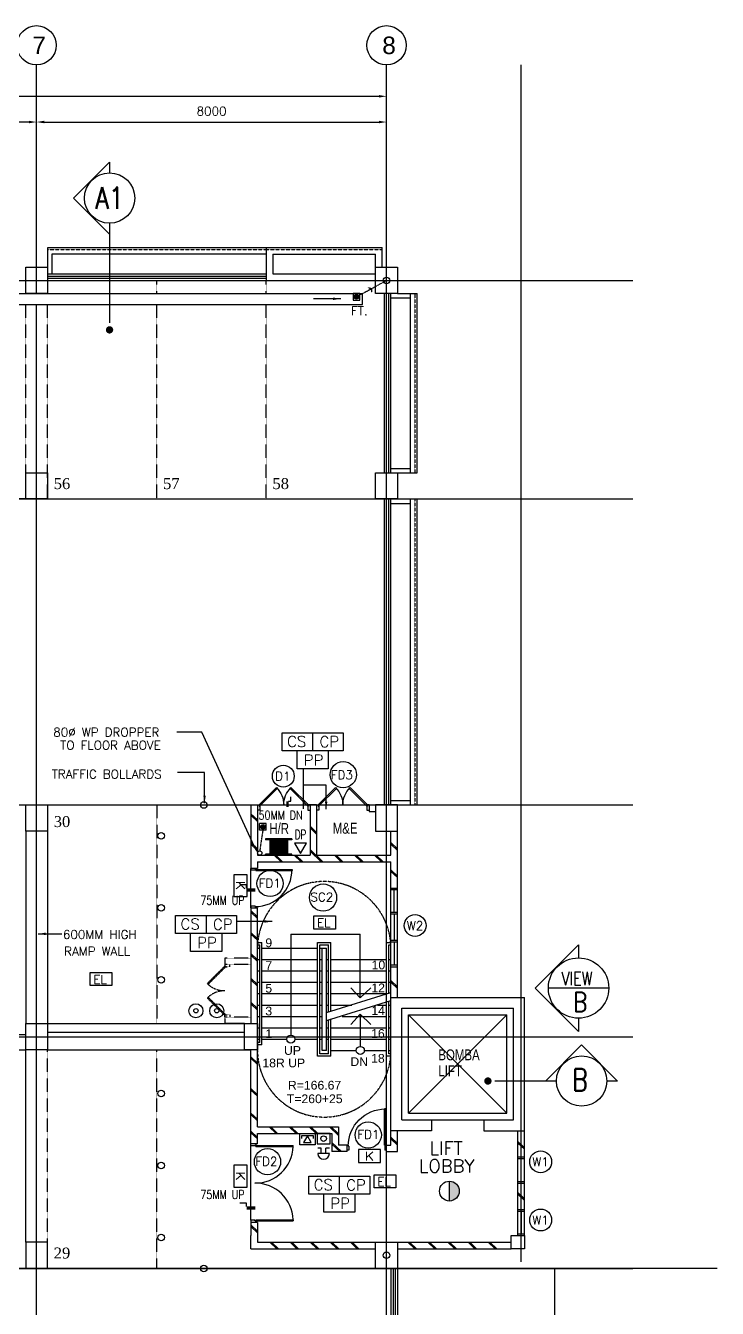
# Model space of a CAD drawing. Header units: millimetres. Extents: x -312260 to 194620, y -310600 to 21683.
# Drawn here: x -82208 to -66396, y -77901 to -48560 of the extents above; entities that cross this region are included whole.
import ezdxf
from ezdxf.enums import TextEntityAlignment as Align

# ---------------------------------------------------------------- set-up
doc = ezdxf.new("R2010")
doc.units = ezdxf.units.MM
doc.header["$LTSCALE"] = 5
doc.header["$MEASUREMENT"] = 0
doc.header["$PDMODE"] = 3
for name, pattern in [('CENTER', [2, 1.25, -0.25, 0.25, -0.25]), ('DASHDOT', [1, 0.5, -0.25, 0, -0.25]), ('DASHDOT2', [0.5, 0.25, -0.125, 0, -0.125]), ('DASHED2', [0.375, 0.25, -0.125]), ('DASHEDX2', [1.5, 1, -0.5]), ('HIDDEN', [0.375, 0.25, -0.125]), ('HIDDEN2', [0.1875, 0.125, -0.0625])]:
    doc.linetypes.add(name, pattern=pattern)
for name, color, linetype in [('-FF', 240, 'Continuous'), ('-ff.txt', 2, 'Continuous'), ('beam_p', 1, 'Continuous'), ('col', 7, 'Continuous'), ('CP', 8, 'Continuous'), ('CP NUMBERING', 1, 'Continuous'), ('DEMOLISHED- ASBUILT', 8, 'DASHED2'), ('DIM', 7, 'Continuous'), ('DR', 1, 'Continuous'), ('DRAIN', 5, 'Continuous'), ('DW-T', 7, 'Continuous'), ('EL & K', 10, 'Continuous'), ('FIX', 5, 'Continuous'), ('GRID', 9, 'CENTER'), ('L', 1, 'Continuous'), ('LEG-T', 7, 'Continuous'), ('LINE', 7, 'Continuous'), ('parap', 7, 'Continuous'), ('park L', 9, 'DASHEDX2'), ('R25', 5, 'Continuous'), ('RAIL', 1, 'Continuous'), ('RC', 3, 'Continuous'), ('RWDP', 1, 'Continuous'), ('SPEC', 7, 'Continuous'), ('T35', 2, 'Continuous'), ('TEXT', 7, 'Continuous'), ('wall', 2, 'Continuous'), ('WIN', 5, 'Continuous'), ('WP', 50, 'Continuous')]:
    doc.layers.add(name, color=color, linetype=linetype)
doc.styles.add('CARPARK NO', font='TIMES.TTF', dxfattribs={"height": 200})
doc.styles.add('E', font='ROMANS.SHX', dxfattribs={"width": 0.9})
doc.styles.add('HELV', font='HELV.shx')
doc.styles.add('HELVL', font='HELVL.shx')
doc.styles.add('ROMS', font='romans.shx', dxfattribs={"width": 0.8, "height": 230})
doc.styles.add('S100', font='ROMANS.shx', dxfattribs={"height": 200})
doc.styles.add('STANDARDS', font='simplex.shx')
doc.dimstyles.new('S100', dxfattribs={"dimscale": 0, "dimtxt": 150, "dimasz": 175, "dimexe": 150, "dimexo": 150, "dimgap": 150, "dimtad": 1, "dimdec": 0, "dimzin": 0, "dimdsep": 46, "dimtxsty": 'S100', "dimcen": 0, "dimdle": 100, "dimclrd": 5, "dimclre": 5, "dimclrt": 1, "dimaunit": 1, "dimadec": 0, "dimazin": 0, "dimtfac": 1, "dimtdec": 0, "dimtofl": 0, "dimtmove": 1, "dimatfit": 3, "dimfxl": 1, "dimtolj": 1, "dimtzin": 0, "dimarcsym": 0})

# ---------------------------------------------------------------- blocks, each defined once
blk = doc.blocks.new('*D218')
at = {"layer": 'DEFPOINTS', "color": 0}
for p in [(-89958, -50764), (-89958, -50764), (-81958, -52221)]:
    blk.add_point(p, dxfattribs=at)
at = {"layer": 'DIM', "color": 5, "lineweight": -2}
for p, q in [((-81958, -52071), (-81958, -50614)), ((-82133, -50764), (-89783, -50764))]:
    blk.add_line(p, q, dxfattribs=at)
at = {"layer": 'DIM', "color": 5}
for points in [[(-89783, -50735), (-89783, -50793), (-89958, -50764)], [(-82133, -50735), (-82133, -50793), (-81958, -50764)]]:
    blk.add_solid(points, dxfattribs=at)
at = {"layer": 'DIM', "color": 1, "insert": (-85958, -50514), "char_height": 200, "attachment_point": 5, "style": 'S100'}
blk.add_mtext('\\A1;8000', dxfattribs=at)
blk = doc.blocks.new('*D224')
at = {"layer": 'DEFPOINTS', "color": 0}
for p in [(-73958, -50176), (-129958, -52543), (-73958, -52543)]:
    blk.add_point(p, dxfattribs=at)
at = {"layer": 'DIM', "color": 5, "lineweight": -2}
for p, q in [((-129958, -52393), (-129958, -50026)), ((-73958, -52393), (-73958, -50026)), ((-129783, -50176), (-74133, -50176))]:
    blk.add_line(p, q, dxfattribs=at)
at = {"layer": 'DIM', "color": 5}
for points in [[(-129783, -50147), (-129783, -50205), (-129958, -50176)], [(-74133, -50147), (-74133, -50205), (-73958, -50176)]]:
    blk.add_solid(points, dxfattribs=at)
at = {"layer": 'DIM', "color": 1, "insert": (-101958, -49926), "char_height": 200, "attachment_point": 5, "style": 'S100'}
blk.add_mtext('\\A1;56000', dxfattribs=at)
blk = doc.blocks.new('*D225')
at = {"layer": 'DEFPOINTS', "color": 0}
for p in [(-73958, -50764), (-81958, -52221), (-73958, -52221)]:
    blk.add_point(p, dxfattribs=at)
at = {"layer": 'DIM', "color": 5, "lineweight": -2}
for p, q in [((-81958, -52071), (-81958, -50614)), ((-73958, -52071), (-73958, -50614)), ((-81783, -50764), (-74133, -50764))]:
    blk.add_line(p, q, dxfattribs=at)
at = {"layer": 'DIM', "color": 5}
for points in [[(-81783, -50735), (-81783, -50793), (-81958, -50764)], [(-74133, -50735), (-74133, -50793), (-73958, -50764)]]:
    blk.add_solid(points, dxfattribs=at)
at = {"layer": 'DIM', "color": 1, "insert": (-77958, -50514), "char_height": 200, "attachment_point": 5, "style": 'S100'}
blk.add_mtext('\\A1;8000', dxfattribs=at)
blk = doc.blocks.new('FT')
at = {"layer": 'FIX', "color": 6, "linetype": 'Continuous'}
for p, q in [((-102916, 3485), (-102974, 3542)), ((-102897, 3492), (-102966, 3561)), ((-102883, 3505), (-102953, 3575)), ((-102875, 3524), (-102934, 3583)), ((-102878, 3553), (-102905, 3580)), ((-102947, 3489), (-102969, 3511))]:
    blk.add_line(p, q, dxfattribs=at)
blk.add_lwpolyline([(-102849, 3609), (-102999, 3609), (-102999, 3459), (-102849, 3459)], close=True, dxfattribs=at)
blk.add_circle((-102924, 3534), 50, dxfattribs=at)
blk = doc.blocks.new('DR900')
at = {"layer": 'DR'}
for p, q in [((25, 940), (50, 940)), ((25, 115), (25, 940)), ((50, 115), (50, 940)), ((0, 115), (25, 115)), ((0, 0), (38, 0)), ((50, 115), (25, 115)), ((25, 115), (25, 90)), ((25, 90), (38, 90)), ((38, 90), (38, 0)), ((862, 90), (875, 90)), ((862, 90), (862, 0)), ((862, 0), (900, 0)), ((875, 115), (900, 115)), ((875, 115), (875, 90))]:
    blk.add_line(p, q, dxfattribs=at)
blk.add_arc((25, 90), 850, 0, 90, dxfattribs=at)
blk = doc.blocks.new('DR2')
at = {"layer": 'DR', "color": 5}
for p, q in [((37, 115), (435, 513)), ((55, 97), (452, 495)), ((1145, 97), (748, 495)), ((1163, 115), (765, 513)), ((0, 115), (37, 115)), ((50, 0), (0, 0)), ((37, 115), (37, 90)), ((55, 97), (37, 115)), ((37, 90), (50, 90)), ((50, 90), (50, 0)), ((1145, 97), (1163, 115)), ((1163, 90), (1150, 90)), ((1150, 90), (1150, 0)), ((1163, 115), (1163, 90)), ((1200, 115), (1163, 115)), ((1150, 0), (1200, 0))]:
    blk.add_line(p, q, dxfattribs=at)
for centre, start, end in [((37, 115), 0, 45), ((1163, 115), 135, 180)]:
    blk.add_arc(centre, 563, start, end, dxfattribs=at)
blk = doc.blocks.new('FC')
at = {"layer": '-FF', "ltscale": 10}
for p, q in [((-423, 252), (-282, 252)), ((-423, -254), (-423, 252)), ((-282, -254), (-423, -254))]:
    blk.add_line(p, q, dxfattribs=at)
at = {"layer": '-FF', "color": 3, "ltscale": 10}
blk.add_lwpolyline([(-523, 351), (0, 351), (0, -351), (-523, -351)], close=True, dxfattribs=at)
at = {"layer": '-FF', "ltscale": 10}
blk.add_lwpolyline([(-403, -1), (-100, -176), (-100, 174)], close=True, dxfattribs=at)
blk = doc.blocks.new('A$C30AE4755')
at = {"layer": 'WP', "color": 5}
for p, q in [((51529, 2266), (50954, 2266)), ((52727, -340), (51529, 2266))]:
    blk.add_line(p, q, dxfattribs=at)
at = {"layer": 'WP', "linetype": 'DASHDOT', "ltscale": 0.1}
blk.add_line((52921, 24), (52851, -449), dxfattribs=at)
at = {"layer": 'WP'}
blk.add_circle((52851, -499), 50, dxfattribs=at)
at = {"layer": 'WP', "color": 5}
blk.add_solid([(52754, -328), (52701, -352), (52801, -499)], dxfattribs=at)
at = {"layer": 'SPEC', "style": 'S100'}
for s, p in [('80%%C WP DROPPER', (48131, 2165)), ('TO FLOOR ABOVE', (48291, 1866))]:
    blk.add_text(s, height=200, dxfattribs=at).set_placement(p)

msp = doc.modelspace()

# ---------------------------------------------------------------- hatches: boundary and pattern name
at = {"layer": '-FF'}
msp.add_hatch(color=2, dxfattribs=at).paths.add_polyline_path([(-72294.1, -75219.1, 0.4142136), (-72520.6, -74992.6), (-72520.6, -75445.6, 0.4142136)])

# ---------------------------------------------------------------- linework, layer by layer
for p, q in [((-75261.9, -74360.1), (-75529.2, -74360.1)), ((-75449.6, -74240.4), (-75529, -74240.4)), ((-75449.6, -74360.1), (-75449.6, -74240.4)), ((-75347, -74360.1), (-75347, -74240.4)), ((-75264.2, -74240.4), (-75347, -74240.4))]:
    msp.add_line(p, q, dxfattribs=at)
at = {"layer": '-FF', "color": 2}
msp.add_line((-72520.6, -75445.6), (-72520.6, -74992.6), dxfattribs=at)
at = {"layer": '-FF'}
for points in [[(-75924.6, -67497.3), (-75787.1, -67259.2), (-76062.1, -67259.2)], [(-75245.4, -74139), (-75245.4, -73897.9), (-75545.4, -73897.9), (-75545.4, -74139)]]:
    msp.add_lwpolyline(points, close=True, dxfattribs=at)
msp.add_circle((-75397.1, -74017.9), 62.9, dxfattribs=at)
at = {"layer": '-FF', "color": 2}
msp.add_circle((-72520.6, -75219.1), 226.5, dxfattribs=at)
at = {"layer": '-FF'}
msp.add_arc((-75395.5, -74355.8), 133.7, 181.85513, 358.14487, dxfattribs=at)
at = {"color": 3}
for p, q in [((-80290.1, -51682.3), (-81114.7, -52506.8)), ((-80290.1, -51682.3), (-80290.1, -51929.2)), ((-80290.1, -53331.4), (-81114.7, -52506.8)), ((-80290.1, -53079.2), (-80290.1, -53331.4)), ((-80290.1, -53331.4), (-80290.1, -55360.6)), ((-70326, -72701), (-69501.4, -71876.4)), ((-68676.8, -72701), (-69501.4, -71876.4)), ((-70326, -72701), (-71483.1, -72701)), ((-70073.8, -72701), (-70326, -72701)), ((-68676.8, -72701), (-68923.8, -72701))]:
    msp.add_line(p, q, dxfattribs=at)
for p, q in [((-75647.7, -64737.4), (-75647.7, -65148)), ((-75291.4, -65148), (-75291.4, -65558.7)), ((-78082.9, -68913.5), (-78082.9, -69324.1)), ((-77726.6, -69324.1), (-77726.6, -69734.8)), ((-76146, -69338.9), (-74558.5, -69338.9)), ((-76146, -69338.9), (-76146, -71649.5)), ((-74558.5, -70801), (-74558.5, -69338.9)), ((-76907.7, -69661.9), (-76857.7, -69661.9)), ((-76807.7, -69661.9), (-75532.7, -69661.9)), ((-75482.7, -69661.9), (-75332.7, -69661.9)), ((-75432.7, -72001.9), (-75432.7, -69661.9)), ((-75332.7, -72001.9), (-75332.7, -69661.9)), ((-76907.7, -69921.9), (-76857.7, -69921.9)), ((-76807.7, -69921.9), (-75532.7, -69921.9)), ((-75482.7, -69921.9), (-75432.7, -69921.9)), ((-75332.7, -69921.9), (-75282.7, -69921.9)), ((-75232.7, -69921.9), (-73957.7, -69921.9)), ((-73907.7, -69921.9), (-73857.7, -69921.9)), ((-76907.7, -70181.9), (-76857.7, -70181.9)), ((-76807.7, -70181.9), (-75532.7, -70181.9)), ((-75482.7, -70181.9), (-75432.7, -70181.9)), ((-75332.7, -70181.9), (-75282.7, -70181.9)), ((-75232.7, -70181.9), (-73957.7, -70181.9)), ((-73907.7, -70181.9), (-73857.7, -70181.9)), ((-76907.7, -70441.9), (-76857.7, -70441.9)), ((-76907.7, -70701.9), (-76857.7, -70701.9)), ((-76807.7, -70441.9), (-75532.7, -70441.9)), ((-76807.7, -70701.9), (-75532.7, -70701.9)), ((-75482.7, -70441.9), (-75432.7, -70441.9)), ((-75482.7, -70701.9), (-75432.7, -70701.9)), ((-75332.7, -70442.7), (-75282.7, -70442.7)), ((-75332.7, -70701.9), (-75282.7, -70701.9)), ((-75232.7, -70441.9), (-73957.7, -70441.9)), ((-75232.7, -70701.9), (-73947.9, -70701.9)), ((-74558.5, -70801), (-74771.3, -70567.1)), ((-74558.5, -70801), (-74319.1, -70567.1)), ((-73907.7, -70441.9), (-73857.7, -70441.9)), ((-68879, -70573.4), (-70259, -70573.4)), ((-76907.7, -70961.9), (-76857.7, -70961.9)), ((-76807.7, -70961.9), (-75532.7, -70961.9)), ((-75482.7, -70961.9), (-75432.7, -70961.9)), ((-75332.7, -70961.9), (-75282.7, -70961.9)), ((-75232.7, -70961.9), (-74752.3, -70961.9)), ((-74164.3, -70961.9), (-73957.7, -70961.9)), ((-73907.7, -70961.9), (-73857.7, -70961.9)), ((-76907.7, -71221.9), (-76857.7, -71221.9)), ((-76807.7, -71221.9), (-75532.7, -71221.9)), ((-75482.7, -71221.9), (-75432.7, -71221.9)), ((-74969.9, -71221.9), (-73957.7, -71221.9)), ((-74558.5, -71174.3), (-74771.3, -71408.2)), ((-74558.5, -71174.3), (-74558.5, -71909.5)), ((-74558.5, -71174.3), (-74319.1, -71408.2)), ((-73907.7, -71221.9), (-73857.7, -71221.9)), ((-76907.7, -71481.9), (-76857.7, -71481.9)), ((-76807.7, -71481.9), (-76146, -71481.9)), ((-76146, -71481.9), (-75532.7, -71481.9)), ((-75482.7, -71481.9), (-75432.7, -71481.9)), ((-75332.7, -71481.9), (-75282.7, -71481.9)), ((-75232.7, -71481.9), (-73957.7, -71481.9)), ((-73907.7, -71481.9), (-73857.7, -71481.9)), ((-76907.7, -71741.9), (-76857.7, -71741.9)), ((-76807.7, -71741.9), (-76238.3, -71741.9)), ((-76053.6, -71741.9), (-75532.7, -71741.9)), ((-75482.7, -71741.9), (-75432.7, -71741.9)), ((-75332.7, -71741.9), (-75282.7, -71741.9)), ((-75232.7, -71741.9), (-73957.7, -71741.9)), ((-73907.7, -71741.9), (-73857.7, -71741.9)), ((-75232.7, -72001.9), (-74650.8, -72001.9)), ((-74466.1, -72001.9), (-73957.7, -72001.9)), ((-73907.7, -72001.9), (-73857.7, -72001.9)), ((-75038.6, -74877), (-75038.6, -75287.7)), ((-74682.4, -75287.7), (-74682.4, -75698.3))]:
    msp.add_line(p, q)
at = {"color": 5}
for p, q in [((-76123.3, -67161.9), (-76723.3, -67161.9)), ((-76723.3, -67161.9), (-76723.3, -67186.9)), ((-76123.3, -67186.9), (-76723.3, -67186.9)), ((-76623.3, -67186.9), (-76623.3, -67511.9)), ((-76223.3, -67186.9), (-76223.3, -67511.9)), ((-76123.3, -67161.9), (-76123.3, -67186.9)), ((-76223.3, -67211.9), (-76623.3, -67211.9)), ((-76223.3, -67236.9), (-76623.3, -67236.9)), ((-76223.3, -67261.9), (-76623.3, -67261.9)), ((-76223.3, -67286.9), (-76623.3, -67286.9)), ((-76223.3, -67311.9), (-76623.3, -67311.9)), ((-76223.3, -67336.9), (-76623.3, -67336.9)), ((-76223.3, -67361.9), (-76623.3, -67361.9)), ((-76223.3, -67386.9), (-76623.3, -67386.9)), ((-76223.3, -67411.9), (-76623.3, -67411.9)), ((-76223.3, -67436.9), (-76623.3, -67436.9)), ((-76223.3, -67461.9), (-76623.3, -67461.9)), ((-76123.3, -67511.9), (-76723.3, -67511.9)), ((-76723.3, -67536.9), (-76723.3, -67511.9)), ((-76123.3, -67536.9), (-76723.3, -67536.9)), ((-76223.3, -67486.9), (-76623.3, -67486.9)), ((-76223.3, -67511.9), (-76623.3, -67511.9)), ((-76123.3, -67536.9), (-76123.3, -67511.9)), ((-75332.7, -71130.8), (-73857.7, -70674)), ((-75332.7, -71318.2), (-73857.7, -70861.4)), ((-71207.7, -71186.9), (-73457.7, -73436.9)), ((-73457.7, -71186.9), (-71207.7, -73436.9)), ((-72932.7, -73586.9), (-71732.7, -73586.9))]:
    msp.add_line(p, q, dxfattribs=at)
at = {"color": 1}
for p, q in [((-76907.7, -69531.9), (-76807.7, -69531.9)), ((-76807.7, -71280.9), (-76807.7, -69531.9)), ((-75532.7, -72131.9), (-75532.7, -69531.9)), ((-75532.7, -69531.9), (-75232.7, -69531.9)), ((-75232.7, -71093.5), (-75232.7, -69531.9)), ((-73957.7, -69531.9), (-73857.7, -69531.9)), ((-73957.7, -70704.9), (-73957.7, -69531.9)), ((-76907.7, -69581.9), (-76857.7, -69581.9)), ((-76857.7, -71299.5), (-76857.7, -69581.9)), ((-75482.7, -72081.9), (-75482.7, -69581.9)), ((-75482.7, -69581.9), (-75282.7, -69581.9)), ((-75282.7, -71112.1), (-75282.7, -69581.9)), ((-73907.7, -69581.9), (-73857.7, -69581.9)), ((-73907.7, -70689.4), (-73907.7, -69581.9)), ((-73957.7, -72131.9), (-73957.7, -70892.3)), ((-73907.7, -72081.9), (-73907.7, -70876.8)), ((-76807.7, -71871.9), (-76807.7, -71280.9)), ((-75232.7, -72131.9), (-75232.7, -71280.9)), ((-76857.7, -71821.9), (-76857.7, -71299.5)), ((-75282.7, -72081.9), (-75282.7, -71299.5)), ((-76857.7, -71821.9), (-76907.7, -71821.9)), ((-76807.7, -71871.9), (-76907.7, -71871.9)), ((-75232.7, -72131.9), (-75532.7, -72131.9)), ((-75282.7, -72081.9), (-75482.7, -72081.9)), ((-73857.7, -72131.9), (-73957.7, -72131.9)), ((-73857.7, -72081.9), (-73907.7, -72081.9))]:
    msp.add_line(p, q, dxfattribs=at)
at = {"ltscale": 2}
for p, q in [((-73457.7, -73436.9), (-73457.7, -71186.9)), ((-73457.7, -71186.9), (-71207.7, -71186.9)), ((-71207.7, -73436.9), (-71207.7, -71186.9)), ((-73457.7, -73436.9), (-71207.7, -73436.9))]:
    msp.add_line(p, q, dxfattribs=at)
at = {"color": 3, "const_width": 83.6}
for points in [[(-80331.9, -55518.6, 1), (-80248.3, -55518.6, 1)], [(-71641.1, -72659.2, 1), (-71641.1, -72742.8, 1)]]:
    msp.add_lwpolyline(points, format="xyb", close=True, dxfattribs=at)
at = {"color": 3}
for centre, radius in [((-80290.1, -52504.2), 575), ((-69569, -70573.4), 690), ((-69498.8, -72701), 575)]:
    msp.add_circle(centre, radius, dxfattribs=at)
for centre in [(-76146, -71741.9), (-74558.5, -72001.9)]:
    msp.add_circle(centre, 92.4)
at = {"color": 5, "linetype": 'HIDDEN'}
for centre, start, end in [((-75382.7, -69661.9), 0, 180), ((-75382.7, -72000.2), 180, 359.93751)]:
    msp.add_arc(centre, 1525, start, end, dxfattribs=at)
at = {"layer": 'beam_p', "color": 7, "ltscale": 2}
for p, q in [((-76707.7, -53636.9), (-76707.7, -54386.9)), ((-76707.7, -53636.9), (-74057.7, -53636.9)), ((-74057.7, -54086.9), (-74057.7, -53636.9))]:
    msp.add_line(p, q, dxfattribs=at)
at = {"layer": 'beam_p', "color": 5, "linetype": 'HIDDEN2', "ltscale": 2}
for p, q in [((-74057.7, -53686.9), (-76707.7, -53686.9)), ((-73307.7, -54686.9), (-73307.7, -58786.9)), ((-73307.7, -59386.9), (-73307.7, -66386.9))]:
    msp.add_line(p, q, dxfattribs=at)
at = {"layer": 'beam_p', "ltscale": 2}
for p, q in [((-76557.7, -53786.9), (-74207.7, -53786.9)), ((-76557.7, -53786.9), (-76557.7, -54236.9)), ((-74207.7, -54236.9), (-74207.7, -53786.9)), ((-76557.7, -54236.9), (-74207.7, -54236.9)), ((-73857.7, -54786.9), (-73407.7, -54786.9)), ((-73707.7, -54686.9), (-73257.7, -54686.9)), ((-73407.7, -58786.9), (-73407.7, -54686.9)), ((-73257.7, -58786.9), (-73257.7, -54686.9)), ((-73857.7, -58686.9), (-73407.7, -58686.9)), ((-73707.7, -58786.9), (-73257.7, -58786.9)), ((-73857.7, -59486.9), (-73407.7, -59486.9)), ((-73707.7, -59386.9), (-73257.7, -59386.9)), ((-73407.7, -66386.9), (-73407.7, -59386.9)), ((-73257.7, -66386.9), (-73257.7, -59386.9)), ((-73857.7, -66286.9), (-73407.7, -66286.9)), ((-73707.7, -66386.9), (-73257.7, -66386.9)), ((-81707.7, -71386.9), (-77057.7, -71386.9)), ((-81707.7, -71586.9), (-77207.7, -71586.9)), ((-89707.7, -71636.9), (-82207.7, -71636.9)), ((-89707.7, -71986.9), (-82207.7, -71986.9)), ((-81707.7, -71986.9), (-77057.7, -71986.9))]:
    msp.add_line(p, q, dxfattribs=at)
for points in [[(-76707.7, -53642.5), (-81707.7, -53642.5), (-81707.7, -54086.9)], [(-76707.7, -53786.9), (-81607.7, -53786.9), (-81607.7, -54236.9)]]:
    msp.add_lwpolyline(points, dxfattribs=at)
at = {"layer": 'beam_p', "color": 5, "linetype": 'HIDDEN2', "ltscale": 2}
msp.add_lwpolyline([(-76707.7, -53686.9), (-81707.7, -53686.9), (-81707.7, -54086.9)], dxfattribs=at)
at = {"layer": 'col', "color": 3}
for points in [[(-81707.7, -54686.9), (-82207.7, -54686.9), (-82207.7, -54086.9), (-81707.7, -54086.9)], [(-73707.7, -54686.9), (-74207.7, -54686.9), (-74207.7, -54086.9), (-73707.7, -54086.9)], [(-81707.7, -59386.9), (-82207.7, -59386.9), (-82207.7, -58786.9), (-81707.7, -58786.9)], [(-73707.7, -59386.9), (-74207.7, -59386.9), (-74207.7, -58786.9), (-73707.7, -58786.9)], [(-81707.7, -66986.9), (-82207.7, -66986.9), (-82207.7, -66386.9), (-81707.7, -66386.9)], [(-81707.7, -66986.9), (-82207.7, -66986.9), (-82207.7, -66386.9), (-81707.7, -66386.9)], [(-74207.7, -66986.9), (-73707.7, -66986.9), (-73707.7, -66386.9), (-74207.7, -66386.9)], [(-74207.7, -66986.9), (-73707.7, -66986.9), (-73707.7, -66386.9), (-74207.7, -66386.9)], [(-81707.7, -71986.9), (-82207.7, -71986.9), (-82207.7, -71386.9), (-81707.7, -71386.9)], [(-77207.7, -71386.9), (-76907.7, -71386.9), (-76907.7, -71986.9), (-77207.7, -71986.9)], [(-70807.7, -76536.9), (-71107.7, -76536.9), (-71107.7, -76236.9), (-70807.7, -76236.9)], [(-81707.7, -76386.9), (-82207.7, -76386.9), (-82207.7, -76986.9), (-81707.7, -76986.9)], [(-81707.7, -76386.9), (-82207.7, -76386.9), (-82207.7, -76986.9), (-81707.7, -76986.9)], [(-74207.7, -76386.9), (-73707.7, -76386.9), (-73707.7, -76986.9), (-74207.7, -76986.9)], [(-74207.7, -76386.9), (-73707.7, -76386.9), (-73707.7, -76986.9), (-74207.7, -76986.9)]]:
    msp.add_lwpolyline(points, close=True, dxfattribs=at)
at = {"layer": 'CP', "color": 7}
for centre in [(-78132.7, -66386.9), (-79107.7, -67091.7), (-79107.7, -68739.3), (-79107.7, -70386.9), (-79107.7, -72986.9), (-79107.7, -74634.5), (-79107.7, -76282.1), (-78132.7, -76986.9)]:
    msp.add_circle(centre, 75, dxfattribs=at)
at = {"layer": 'DEMOLISHED- ASBUILT', "color": 8, "linetype": 'DASHEDX2'}
for p, q in [((-77657.7, -70073.9), (-78055.8, -70472)), ((-77640.1, -70091.6), (-78037.8, -70489.3)), ((-77657.7, -69886.9), (-77657.7, -70036.9)), ((-77057.7, -70036.9), (-77657.7, -70036.9)), ((-77657.7, -70036.9), (-77657.7, -70073.9)), ((-77657.7, -70073.9), (-77632.7, -70073.9)), ((-77640.1, -70091.6), (-77657.7, -70073.9)), ((-77632.7, -70073.9), (-77632.7, -70086.9)), ((-77632.7, -70086.9), (-77542.7, -70086.9)), ((-77542.7, -70086.9), (-77542.7, -70036.9)), ((-77657.7, -71199.9), (-78055.8, -70801.8)), ((-77640.1, -71182.2), (-78037.8, -70784.5)), ((-77640.1, -71182.2), (-77657.7, -71199.9)), ((-77657.7, -71199.9), (-77632.7, -71199.9)), ((-77657.7, -71236.9), (-77657.7, -71199.9)), ((-77657.7, -71236.9), (-77657.7, -71386.9)), ((-77632.7, -71199.9), (-77632.7, -71186.9)), ((-77632.7, -71186.9), (-77542.7, -71186.9)), ((-77542.7, -71186.9), (-77542.7, -71236.9))]:
    msp.add_line(p, q, dxfattribs=at)
at = {"layer": 'DEMOLISHED- ASBUILT', "color": 8, "linetype": 'DASHEDX2', "ltscale": 2}
msp.add_line((-77207.7, -71386.9), (-77657.7, -71386.9), dxfattribs=at)
at = {"layer": 'DEMOLISHED- ASBUILT', "color": 8, "linetype": 'DASHEDX2'}
for points in [[(-77057.7, -69886.9), (-77657.7, -69886.9)], [(-77057.7, -71236.9), (-77657.7, -71236.9)]]:
    msp.add_lwpolyline(points, dxfattribs=at)
for centre, start, end in [((-77657.7, -70073.9), 225, 270), ((-77657.7, -71199.9), 90, 135)]:
    msp.add_arc(centre, 563, start, end, dxfattribs=at)
at = {"layer": 'DRAIN'}
for p, q in [((-129407.7, -54686.9), (-74507.7, -54686.9)), ((-74507.7, -54936.9), (-74507.7, -54686.9)), ((-129407.7, -54936.9), (-74507.7, -54936.9))]:
    msp.add_line(p, q, dxfattribs=at)
at = {"layer": 'DW-T', "color": 1, "linetype": 'Continuous'}
for centre, radius in [((-74947.9, -65693.5), 300), ((-76318.6, -65727), 250), ((-76620, -68182), 300), ((-75408.7, -68503.2), 310), ((-73305.4, -69144.3), 250), ((-74376.8, -73935.5), 300), ((-76679.2, -74547.5), 300), ((-70435.7, -74547.5), 250), ((-70435.7, -75880.4), 250)]:
    msp.add_circle(centre, radius, dxfattribs=at)
at = {"layer": 'EL & K', "color": 10}
for points in [[(-77447, -67981.2), (-77447, -68481.2), (-77147, -68481.2), (-77147, -67981.2)], [(-75623.9, -68925.8), (-75123.9, -68925.8), (-75123.9, -69225.8), (-75623.9, -69225.8)], [(-80736.1, -70219), (-80236.1, -70219), (-80236.1, -70519), (-80736.1, -70519)], [(-74598.3, -74566.5), (-74098.3, -74566.5), (-74098.3, -74266.5), (-74598.3, -74266.5)], [(-77447, -74625.1), (-77447, -75125.1), (-77147, -75125.1), (-77147, -74625.1)], [(-74244.3, -74845.6), (-73744.3, -74845.6), (-73744.3, -75145.6), (-74244.3, -75145.6)]]:
    msp.add_lwpolyline(points, close=True, dxfattribs=at)
at = {"layer": 'GRID', "linetype": 'CENTER', "ltscale": 2}
for p, q in [((-81957.7, -54686.9), (-81957.7, -49459.6)), ((-73957.7, -91320.8), (-73957.7, -49459.6)), ((-70882.7, -76836.9), (-70882.7, -49459.6)), ((-137519.2, -54386.9), (-68329.3, -54386.9)), ((-81957.7, -91320.8), (-81957.7, -54936.9)), ((-137519.2, -59386.9), (-68329.3, -59386.9)), ((-137519.2, -66386.9), (-68329.3, -66386.9)), ((-137519.2, -71686.9), (-68329.3, -71686.9)), ((-137519.2, -76986.9), (-68329.3, -76986.9)), ((-66396.2, -76986.9), (-135586.2, -76986.9))]:
    msp.add_line(p, q, dxfattribs=at)
at = {"layer": 'GRID', "color": 7, "linetype": 'ByBlock'}
for centre in [(-81957.7, -49009.6), (-73957.7, -49009.6)]:
    msp.add_circle(centre, 450, dxfattribs=at)
at = {"layer": 'L', "color": 5}
msp.add_line((-76907.7, -66386.9), (-75707.7, -66386.9), dxfattribs=at)
at = {"layer": 'L'}
for p, q in [((-75557.7, -66386.9), (-74357.7, -66386.9)), ((-77057.7, -68736.9), (-77057.7, -67836.9)), ((-77057.7, -75886.9), (-77057.7, -74186.9))]:
    msp.add_line(p, q, dxfattribs=at)
at = {"layer": 'LEG-T'}
for p, q in [((-76344.8, -64737.4), (-74950.5, -64737.4)), ((-76344.8, -65148), (-76344.8, -64737.4)), ((-74950.5, -64737.4), (-74950.5, -65148)), ((-74950.5, -65148), (-76344.8, -65148)), ((-76003.9, -65558.7), (-76003.9, -65148)), ((-75291.4, -65558.7), (-76003.9, -65558.7)), ((-78780, -68913.5), (-77385.7, -68913.5)), ((-78780, -69324.1), (-78780, -68913.5)), ((-77385.7, -68913.5), (-77385.7, -69324.1)), ((-77385.7, -69324.1), (-78780, -69324.1)), ((-78439.1, -69734.8), (-78439.1, -69324.1)), ((-77726.6, -69734.8), (-78439.1, -69734.8)), ((-75735.8, -74877), (-74341.5, -74877)), ((-75735.8, -75287.7), (-75735.8, -74877)), ((-74341.5, -74877), (-74341.5, -75287.7)), ((-74341.5, -75287.7), (-75735.8, -75287.7)), ((-75394.9, -75698.3), (-75394.9, -75287.7)), ((-74682.4, -75698.3), (-75394.9, -75698.3))]:
    msp.add_line(p, q, dxfattribs=at)
at = {"layer": 'LINE', "color": 5, "linetype": 'Continuous'}
for p, q in [((-76861.3, -66962.4), (-76861.3, -66812.4)), ((-76711.3, -66963.3), (-76711.3, -66813.3))]:
    msp.add_line(p, q, dxfattribs=at)
at = {"layer": 'LINE', "color": 5}
for p, q in [((-76789.6, -66935.5), (-76833.4, -66891.7)), ((-76764.7, -66932.1), (-76830, -66866.8)), ((-76747.9, -66920.7), (-76818.6, -66850)), ((-76736.9, -66903.3), (-76801.2, -66839))]:
    msp.add_line(p, q, dxfattribs=at)
at = {"layer": 'LINE', "color": 1, "ltscale": 2}
for p in [(-73707.7, -76986.9), (-70107.7, -83986.9)]:
    msp.add_line(p, (-70107.7, -76986.9), dxfattribs=at)
at = {"layer": 'LINE', "color": 5}
msp.add_circle((-76783.8, -66885.9), 50, dxfattribs=at)
at = {"layer": 'parap', "color": 0, "ltscale": 2}
for p, q in [((-81707.7, -54236.9), (-76707.7, -54236.9)), ((-81707.7, -54386.9), (-74207.7, -54386.9)), ((-81707.7, -54386.9), (-74207.7, -54386.9)), ((-74007.7, -58786.9), (-74007.7, -54686.9)), ((-73857.7, -58786.9), (-73857.7, -54686.9)), ((-74007.7, -66386.9), (-74007.7, -59386.9)), ((-73857.7, -66386.9), (-73857.7, -59386.9)), ((-82207.7, -66986.9), (-82207.7, -71386.9)), ((-82207.7, -66986.9), (-82207.7, -71386.9)), ((-81707.7, -66986.9), (-81707.7, -71386.9)), ((-82207.7, -76386.9), (-82207.7, -71986.9)), ((-73857.7, -76986.9), (-73857.7, -83986.9)), ((-73707.7, -76986.9), (-73707.7, -83986.9))]:
    msp.add_line(p, q, dxfattribs=at)
at = {"layer": 'park L'}
for p, q in [((-79207.7, -54686.9), (-79207.7, -54386.9)), ((-76707.7, -54686.9), (-76707.7, -54386.9)), ((-82207.7, -59386.9), (-82207.7, -54936.9)), ((-82207.7, -58786.9), (-82207.7, -54936.9)), ((-81707.7, -59386.9), (-81707.7, -54936.9)), ((-81707.7, -58786.9), (-81707.7, -54936.9)), ((-79207.7, -59386.9), (-79207.7, -54936.9)), ((-76707.7, -59386.9), (-76707.7, -54936.9)), ((-79207.7, -66386.9), (-79207.7, -71386.9)), ((-82207.7, -76386.9), (-82207.7, -71986.9)), ((-81707.7, -76386.9), (-81707.7, -71986.9)), ((-79207.7, -76986.9), (-79207.7, -71986.9)), ((-79207.7, -76986.9), (-79207.7, -72436.9))]:
    msp.add_line(p, q, dxfattribs=at)
at = {"layer": 'park L', "color": 8, "ltscale": 2}
for p, q in [((-82207.7, -59386.9), (-89707.7, -59386.9)), ((-81707.7, -59386.9), (-74207.7, -59386.9)), ((-81707.7, -66386.9), (-79207.7, -66386.9)), ((-81707.7, -76986.9), (-79207.7, -76986.9))]:
    msp.add_line(p, q, dxfattribs=at)
at = {"layer": 'R25'}
for p, q in [((-76967.7, -74186.9), (-77057.7, -74186.9)), ((-76967.7, -74186.9), (-77057.7, -74186.9)), ((-76967.7, -74173.9), (-76967.7, -74186.9)), ((-76942.7, -74173.9), (-76967.7, -74173.9)), ((-76967.7, -74173.9), (-76967.7, -74186.9)), ((-76942.7, -74173.9), (-76967.7, -74173.9)), ((-76942.7, -74136.9), (-76942.7, -74173.9)), ((-76942.7, -74136.9), (-76942.7, -74173.9)), ((-76942.7, -74173.9), (-76092.7, -74173.9)), ((-76942.7, -74198.9), (-76942.7, -74173.9)), ((-76942.7, -74173.9), (-76092.7, -74173.9)), ((-76942.7, -74198.9), (-76942.7, -74173.9)), ((-76942.7, -74198.9), (-76093, -74198.9)), ((-76942.7, -74198.9), (-76093, -74198.9)), ((-76967.7, -75886.9), (-77057.7, -75886.9)), ((-76967.7, -75899.9), (-76967.7, -75886.9)), ((-76942.7, -75899.9), (-76967.7, -75899.9)), ((-76942.7, -75874.9), (-76942.7, -75899.9)), ((-76942.7, -75874.9), (-76093, -75874.9)), ((-76942.7, -75899.9), (-76092.7, -75899.9)), ((-76942.7, -75936.9), (-76942.7, -75899.9))]:
    msp.add_line(p, q, dxfattribs=at)
for centre, start, end in [((-76957.5, -74172.1), 269.32593, 358.22632), ((-76957.5, -75901.7), 1.77368, 90.67407)]:
    msp.add_arc(centre, 864.8, start, end, dxfattribs=at)
at = {"layer": 'RAIL', "color": 5, "ltscale": 1000}
for p, q in [((-81707.7, -54286.9), (-76707.7, -54286.9)), ((-81707.7, -54336.9), (-76707.7, -54336.9)), ((-73957.7, -58786.9), (-73957.7, -54686.9)), ((-73907.7, -58786.9), (-73907.7, -54686.9)), ((-73957.7, -66386.9), (-73957.7, -59386.9)), ((-73907.7, -66386.9), (-73907.7, -59386.9)), ((-73807.7, -76986.9), (-73807.7, -83986.9)), ((-73757.7, -76986.9), (-73757.7, -83986.9))]:
    msp.add_line(p, q, dxfattribs=at)
at = {"layer": 'RC', "ltscale": 2}
for p, q in [((-73857.7, -70786.9), (-70807.7, -70786.9)), ((-73857.7, -71386.9), (-73857.7, -70786.9)), ((-70807.7, -73836.9), (-70807.7, -70786.9)), ((-73607.7, -73586.9), (-73607.7, -71036.9)), ((-73607.7, -71036.9), (-71057.7, -71036.9)), ((-71057.7, -73586.9), (-71057.7, -71036.9)), ((-73857.7, -73836.9), (-73857.7, -71386.9)), ((-73607.7, -73586.9), (-72932.7, -73586.9)), ((-72932.7, -73586.9), (-72932.7, -73836.9)), ((-71732.7, -73586.9), (-71732.7, -73836.9)), ((-71732.7, -73586.9), (-71057.7, -73586.9)), ((-72932.7, -73836.9), (-73857.7, -73836.9)), ((-71732.7, -73836.9), (-70807.7, -73836.9))]:
    msp.add_line(p, q, dxfattribs=at)
at = {"layer": 'RWDP', "color": 2, "linetype": 'DASHDOT2'}
for points in [[(-74645.4, -54761.9), (-73957.7, -54386.9)], [(-74384, -54548.5), (-74301.5, -54574.4), (-74306.4, -54660.2)]]:
    msp.add_lwpolyline(points, dxfattribs=at)
at = {"layer": 'RWDP'}
for points, const_width in [([(-76223.5, -66435.6), (-76223.5, -66301.9)], 50), ([(-76957.5, -68331.2), (-77157.9, -68331.2)], 75), ([(-76957.5, -75608.3), (-77157.9, -75608.3)], 75)]:
    msp.add_lwpolyline(points, dxfattribs=dict(at, const_width=const_width))
for points in [[(-76197.8, -66301.9), (-76146.5, -66301.9), (-76146.5, -66199.4)], [(-77157.9, -68292.8), (-77157.9, -68215.8), (-77311.7, -68215.8)], [(-77157.9, -75569.9), (-77157.9, -75492.9), (-77311.7, -75492.9)]]:
    msp.add_lwpolyline(points, dxfattribs=at)
for centre in [(-73957.7, -54386.9), (-73957.7, -76686.9)]:
    msp.add_circle(centre, 75, dxfattribs=at)
at = {"layer": 'SPEC'}
msp.add_line((-75332.7, -72001.9), (-75432.7, -72001.9), dxfattribs=at)
at = {"layer": 'T35', "color": 3}
for p, q in [((-69569, -69587), (-70558.5, -70576.5)), ((-69569, -69587), (-69569, -69883.4)), ((-69569, -71566), (-70558.5, -70576.5)), ((-69569, -71263.4), (-69569, -71566))]:
    msp.add_line(p, q, dxfattribs=at)
at = {"layer": 'wall', "ltscale": 2}
for p, q in [((-77057.7, -66386.9), (-77057.7, -67836.9)), ((-77057.7, -66386.9), (-76907.7, -66386.9)), ((-76907.7, -66386.9), (-76907.7, -67536.9)), ((-75707.7, -66386.9), (-75707.7, -67536.9)), ((-75557.7, -66386.9), (-75707.7, -66386.9)), ((-75557.7, -66386.9), (-75557.7, -67536.9)), ((-75030, -66386.9), (-74885.7, -66386.9)), ((-74357.7, -66386.9), (-74207.7, -66386.9)), ((-74357.7, -66386.9), (-74357.7, -66536.9)), ((-74357.7, -66536.9), (-74207.7, -66536.9)), ((-73857.7, -67536.9), (-73857.7, -66986.9)), ((-73707.7, -68286.9), (-73707.7, -66986.9)), ((-76907.7, -67536.9), (-75707.7, -67536.9)), ((-76907.7, -67686.9), (-73857.7, -67686.9)), ((-76907.7, -67686.9), (-76907.7, -67836.9)), ((-75557.7, -67536.9), (-73857.7, -67536.9)), ((-73857.7, -68286.9), (-73857.7, -67686.9)), ((-76907.7, -67836.9), (-77057.7, -67836.9)), ((-77057.7, -68736.9), (-76907.7, -68736.9)), ((-77057.7, -68736.9), (-77057.7, -71386.9)), ((-76907.7, -73747.9), (-76907.7, -68736.9)), ((-73857.7, -70786.9), (-73857.7, -70086.9)), ((-73707.7, -70786.9), (-73707.7, -70086.9)), ((-77057.7, -74436.9), (-77057.7, -71986.9)), ((-76907.7, -73747.9), (-75057.7, -73747.9)), ((-76907.7, -74136.9), (-76907.7, -73897.9)), ((-76907.7, -73897.9), (-75207.7, -73897.9)), ((-75207.7, -73897.9), (-75207.7, -74314.6)), ((-75057.7, -73747.9), (-75057.7, -74164.6)), ((-73857.7, -74164.6), (-73857.7, -73836.9)), ((-73857.7, -74164.6), (-73857.7, -73836.9)), ((-73707.7, -74314.6), (-73707.7, -73836.9)), ((-73707.7, -74314.6), (-73707.7, -73836.9)), ((-70957.7, -74436.9), (-70957.7, -73836.9)), ((-70807.7, -74436.9), (-70807.7, -73836.9)), ((-76907.7, -74136.9), (-77057.7, -74136.9)), ((-76907.7, -74136.9), (-77057.7, -74136.9)), ((-74857.7, -74164.6), (-75057.7, -74164.6)), ((-74857.7, -74314.6), (-74857.7, -74164.6)), ((-73957.7, -74164.6), (-73857.7, -74164.6)), ((-73957.7, -74314.6), (-73957.7, -74164.6)), ((-73957.7, -74164.6), (-73857.7, -74164.6)), ((-73957.7, -74314.6), (-73957.7, -74164.6)), ((-74857.7, -74314.6), (-75207.7, -74314.6)), ((-73957.7, -74314.6), (-73707.7, -74314.6)), ((-73957.7, -74314.6), (-73707.7, -74314.6)), ((-70957.7, -74436.9), (-70807.7, -74436.9)), ((-70957.7, -75036.9), (-70807.7, -75036.9)), ((-70957.7, -75636.9), (-70957.7, -75036.9)), ((-70807.7, -75636.9), (-70807.7, -75036.9)), ((-70957.7, -75636.9), (-70807.7, -75636.9)), ((-77057.7, -75936.9), (-77057.7, -76236.9)), ((-76907.7, -75936.9), (-76907.7, -76386.9)), ((-77057.7, -76536.9), (-77057.7, -76236.9)), ((-70957.7, -76236.9), (-70807.7, -76236.9)), ((-77057.7, -76536.9), (-74207.7, -76536.9)), ((-76907.7, -76386.9), (-74207.7, -76386.9)), ((-76757.7, -76386.9), (-74207.7, -76386.9)), ((-73707.7, -76386.9), (-71107.7, -76386.9)), ((-73707.7, -76536.9), (-71107.7, -76536.9))]:
    msp.add_line(p, q, dxfattribs=at)
at = {"layer": 'wall', "color": 6, "ltscale": 2}
for p, q in [((-74357.7, -66386.9), (-74207.7, -66386.9)), ((-74357.7, -66536.9), (-74207.7, -66536.9))]:
    msp.add_line(p, q, dxfattribs=at)
at = {"layer": 'wall', "color": 5}
for p, q in [((-76711.3, -66812.4), (-76861.3, -66812.4)), ((-76711.3, -66962.4), (-76861.3, -66962.4))]:
    msp.add_line(p, q, dxfattribs=at)
at = {"layer": 'wall', "color": 8}
for points in [[(-76907.7, -66728.5), (-77057.7, -66585.8)], [(-76907.7, -66764.3), (-77057.7, -66621.6)], [(-75557.7, -67016.1), (-75707.7, -66873.4)], [(-75557.7, -67051.9), (-75707.7, -66909.2)], [(-76907.7, -67388.9), (-77057.7, -67246.2)], [(-76907.7, -67424.7), (-77057.7, -67282)], [(-75414, -67686.9), (-75707.7, -67407.5)], [(-75451.6, -67686.9), (-75707.7, -67443.2)], [(-73707.7, -67388.9), (-73857.7, -67246.2)], [(-73707.7, -67424.7), (-73857.7, -67282)], [(-76370.6, -67686.9), (-76528.2, -67536.9)], [(-76332.9, -67686.9), (-76490.6, -67536.9)], [(-75911.1, -67686.9), (-76068.7, -67536.9)], [(-75873.5, -67686.9), (-76031.1, -67536.9)], [(-74992.1, -67686.9), (-75149.8, -67536.9)], [(-74954.5, -67686.9), (-75112.1, -67536.9)], [(-74532.6, -67686.9), (-74690.3, -67536.9)], [(-74495, -67686.9), (-74652.7, -67536.9)], [(-74073.1, -67686.9), (-74230.8, -67536.9)], [(-74035.5, -67686.9), (-74193.2, -67536.9)], [(-73707.7, -68013.2), (-73857.7, -67870.5)], [(-73707.7, -68049), (-73857.7, -67906.3)], [(-76907.7, -68944.8), (-77057.7, -68802.1)], [(-76907.7, -68980.6), (-77057.7, -68837.9)], [(-76907.7, -69445.3), (-77057.7, -69302.6)], [(-76907.7, -69481.1), (-77057.7, -69338.4)], [(-76907.7, -69928.9), (-77057.7, -69786.2)], [(-76907.7, -69964.7), (-77057.7, -69822)], [(-76907.7, -70493.4), (-77057.7, -70350.7)], [(-76907.7, -70529.2), (-77057.7, -70386.5)], [(-73707.7, -70547.6), (-73857.7, -70404.9)], [(-73707.7, -70583.4), (-73857.7, -70440.7)], [(-76907.7, -71043), (-77057.7, -70900.3)], [(-76907.7, -71078.8), (-77057.7, -70936.1)], [(-76907.7, -72288.7), (-77057.7, -72146)], [(-76907.7, -72324.5), (-77057.7, -72181.8)], [(-76907.7, -73013.4), (-77057.7, -72870.7)], [(-76907.7, -73049.2), (-77057.7, -72906.5)], [(-76907.7, -73575.8), (-77057.7, -73433.1)], [(-76907.7, -73611.6), (-77057.7, -73468.9)], [(-76907.7, -73991), (-77057.7, -73848.3)], [(-76907.7, -74026.8), (-77057.7, -73884.1)], [(-76485.1, -73897.9), (-76642.8, -73747.9)], [(-76447.5, -73897.9), (-76605.2, -73747.9)], [(-76025.7, -73897.9), (-76183.3, -73747.9)], [(-75988, -73897.9), (-76145.7, -73747.9)], [(-75566.2, -73897.9), (-75723.8, -73747.9)], [(-75528.6, -73897.9), (-75686.2, -73747.9)], [(-75057.7, -73944.6), (-75264.4, -73747.9)], [(-75057.7, -73908.8), (-75226.7, -73747.9)], [(-74988.3, -74314.6), (-75207.7, -74105.9)], [(-75025.9, -74314.6), (-75207.7, -74141.7)], [(-73707.7, -74129.1), (-73857.7, -73986.4)], [(-73707.7, -74164.9), (-73857.7, -74022.2)], [(-73726.7, -74111), (-73838.7, -74004.5)], [(-73726.7, -74146.8), (-73838.7, -74040.3)], [(-70807.7, -74225.7), (-70957.7, -74083)], [(-70807.7, -74261.5), (-70957.7, -74118.8)], [(-70807.7, -75397.4), (-70957.7, -75254.7)], [(-70807.7, -75433.2), (-70957.7, -75290.5)], [(-76907.7, -76136.1), (-77057.7, -75993.4)], [(-76907.7, -76171.9), (-77057.7, -76029.2)], [(-76465.2, -76536.9), (-76622.8, -76386.9)], [(-76427.6, -76536.9), (-76585.2, -76386.9)], [(-76005.7, -76536.9), (-76163.4, -76386.9)], [(-75968.1, -76536.9), (-76125.7, -76386.9)], [(-75546.2, -76536.9), (-75703.9, -76386.9)], [(-75508.6, -76536.9), (-75666.2, -76386.9)], [(-75086.7, -76536.9), (-75244.4, -76386.9)], [(-75049.1, -76536.9), (-75206.8, -76386.9)], [(-74627.2, -76536.9), (-74784.9, -76386.9)], [(-74589.6, -76536.9), (-74747.3, -76386.9)], [(-73314.6, -76536.9), (-73472.2, -76386.9)], [(-73276.9, -76536.9), (-73434.6, -76386.9)], [(-72855.1, -76536.9), (-73012.7, -76386.9)], [(-72817.4, -76536.9), (-72975.1, -76386.9)], [(-72395.6, -76536.9), (-72553.3, -76386.9)], [(-72358, -76536.9), (-72515.6, -76386.9)], [(-71936.1, -76536.9), (-72093.8, -76386.9)], [(-71898.5, -76536.9), (-72056.1, -76386.9)], [(-71476.6, -76536.9), (-71634.3, -76386.9)], [(-71439, -76536.9), (-71596.7, -76386.9)]]:
    msp.add_lwpolyline(points, dxfattribs=at)
at = {"layer": 'wall', "ltscale": 2}
for points in [[(-73857.7, -68286.9), (-73707.7, -68286.9)], [(-73857.7, -70086.9), (-73707.7, -70086.9)], [(-76907.7, -75936.9), (-77057.7, -75936.9)]]:
    msp.add_lwpolyline(points, dxfattribs=at)
at = {"layer": 'wall'}
for centre, radius in [((-78315.7, -71093.7), 160), ((-77838.9, -71093.7), 160), ((-78315.7, -71093.7), 50), ((-77838.9, -71093.7), 50)]:
    msp.add_circle(centre, radius, dxfattribs=at)
at = {"layer": 'WIN'}
for p, q in [((-73857.7, -68886.9), (-73857.7, -68286.9)), ((-73782.7, -68848.9), (-73782.7, -68324.9)), ((-73707.7, -68886.9), (-73707.7, -68286.9)), ((-73707.7, -68848.9), (-73857.7, -68848.9)), ((-73707.7, -68886.9), (-73857.7, -68886.9)), ((-73857.7, -69486.9), (-73857.7, -68886.9)), ((-73782.7, -68886.9), (-73782.7, -69486.9)), ((-73707.7, -69486.9), (-73707.7, -68886.9)), ((-73707.7, -69486.9), (-73857.7, -69486.9)), ((-73857.7, -70086.9), (-73857.7, -69486.9)), ((-73707.7, -69524.9), (-73857.7, -69524.9)), ((-73782.7, -69524.9), (-73782.7, -70048.9)), ((-73707.7, -70086.9), (-73707.7, -69486.9)), ((-77057.7, -74186.9), (-77057.7, -74136.9)), ((-77057.7, -74186.9), (-77057.7, -74136.9)), ((-76093.1, -74198.9), (-76093.1, -74173.9)), ((-76093.1, -74198.9), (-76093.1, -74173.9)), ((-70957.7, -75036.9), (-70957.7, -74436.9)), ((-70882.7, -74998.9), (-70882.7, -74474.9)), ((-70807.7, -75036.9), (-70807.7, -74436.9)), ((-70957.7, -76236.9), (-70957.7, -75636.9)), ((-70882.7, -75674.9), (-70882.7, -76198.9)), ((-70807.7, -76236.9), (-70807.7, -75636.9)), ((-77057.7, -75886.9), (-77057.7, -75936.9)), ((-76093.1, -75874.9), (-76093.1, -75899.9))]:
    msp.add_line(p, q, dxfattribs=at)
at = {"layer": 'WIN', "ltscale": 2}
for p, q in [((-73707.7, -68324.9), (-73857.7, -68324.9)), ((-73707.7, -70048.9), (-73857.7, -70048.9)), ((-70957.7, -74474.9), (-70807.7, -74474.9)), ((-70957.7, -74998.9), (-70807.7, -74998.9)), ((-70957.7, -75674.9), (-70807.7, -75674.9)), ((-70957.7, -76198.9), (-70807.7, -76198.9))]:
    msp.add_line(p, q, dxfattribs=at)

# ---------------------------------------------------------------- block references
at = {"layer": '-FF', "xscale": 0.5, "yscale": 0.5, "zscale": 0.5, "rotation": 270}
msp.add_blockref('FC', (-75764.9, -74159.6), dxfattribs=at)
at = {"layer": 'DR', "xscale": -1}
for name, p in [('DR2', (-75707.7, -66501.9)), ('DR2', (-74357.7, -66501.9)), ('DR900', (-73957.7, -74279.6))]:
    msp.add_blockref(name, p, dxfattribs=at)
at = {"layer": 'DR', "rotation": 270}
msp.add_blockref('DR900', (-77057.7, -67836.9), dxfattribs=at)
at = {"layer": 'GRID', "color": 9}
msp.add_blockref('A$C30AE4755', (-129707.7, -66986.9), dxfattribs=at)
at = {"layer": 'wall', "rotation": 180}
msp.add_blockref('FT', (-177569.6, -51228), dxfattribs=at)

# ---------------------------------------------------------------- texts
at = {"layer": '-ff.txt', "style": 'STANDARDS', "width": 0.7}
msp.add_text('DP', height=210, dxfattribs=at).set_placement((-76056.9, -67168.7))
at = {"color": 1, "style": 'S100'}
msp.add_text('FT.', height=200, rotation=0, dxfattribs=at).set_placement((-74767.3, -55181.8))
at = {"color": 2, "style": 'HELVL', "width": 0.75}
for s, p in [('H/R', (-76637.9, -67049.8)), ('M&E', (-75188.4, -67043.6)), ('BOMBA', (-72774.1, -72227.3)), ('LIFT', (-72774.1, -72593.2))]:
    msp.add_text(s, height=250, rotation=0, dxfattribs=at).set_placement(p)
at = {"layer": 'CP NUMBERING', "style": 'CARPARK NO'}
for s, p in [('56', (-81566.1, -59160.3)), ('57', (-79066.1, -59160.3)), ('58', (-76566.1, -59160.3)), ('30', (-81566.1, -66891.5)), ('29', (-81566.1, -76760.3))]:
    msp.add_text(s, height=250, dxfattribs=at).set_placement(p)
at = {"layer": 'DW-T', "color": 7, "style": 'E'}
for s, p in [('D1', (-76504.8, -65828)), ('FD3', (-75233.4, -65799.5)), ('FD1', (-76880.4, -68277.4)), ('FD1', (-74624, -74022)), ('FD2', (-76958.3, -74637.4))]:
    msp.add_text(s, height=200, dxfattribs=at).set_placement(p)
at = {"layer": 'EL & K', "color": 10, "style": 'ROMS', "width": 1.2}
for p in [(-77399.1, -68120.8), (-77399.1, -74764.7)]:
    msp.add_text('K', height=200, rotation=270, dxfattribs=at).set_placement(p)
at = {"layer": 'EL & K', "color": 10, "style": 'ROMS'}
for p in [(-75548, -69183.2), (-80660.2, -70476.4), (-74168.5, -75103)]:
    msp.add_text('EL', height=200, dxfattribs=at).set_placement(p)
at = {"layer": 'EL & K', "color": 10, "style": 'ROMS', "width": 1.2}
msp.add_text('K', height=200, dxfattribs=at).set_placement((-74458.7, -74518.6))
at = {"layer": 'GRID', "color": 3, "linetype": 'ByBlock', "style": 'HELV'}
for s, p in [('7', (-82056.3, -49210)), ('8', (-74056.3, -49210))]:
    msp.add_text(s, height=400, dxfattribs=at).set_placement(p)
at = {"layer": 'LEG-T', "color": 2, "ltscale": 10, "style": 'S100'}
for s, p in [('CS', (-76012.8, -64934, 1943.7)), ('CP', (-75265.9, -64939.7, 1943.7)), ('PP', (-75626.2, -65361.7, 1943.7)), ('CS', (-78448, -69110.1, 1943.7)), ('CP', (-77701.2, -69115.8, 1943.7)), ('PP', (-78061.4, -69537.8, 1943.7)), ('CS', (-75403.8, -75073.6, 1943.7)), ('CP', (-74656.9, -75079.3, 1943.7)), ('PP', (-75017.2, -75501.3, 1943.7))]:
    msp.add_text(s, height=250, dxfattribs=at).set_placement(p, align=Align.MIDDLE)
at = {"layer": 'SPEC', "style": 'S100'}
for s, p in [('TRAFFIC BOLLARDS', (-81610.4, -65782)), ('600MM HIGH ', (-81357.2, -69449.2)), ('RAMP WALL', (-81329.4, -69832.2))]:
    msp.add_text(s, height=200, dxfattribs=at).set_placement(p)
at = {"layer": 'TEXT', "color": 4, "style": 'E', "width": 0.8}
for s, p in [('A1', (-80616.9, -52751.3)), ('B', (-69715.9, -72924))]:
    msp.add_text(s, height=500, dxfattribs=at).set_placement(p)
at = {"layer": 'TEXT', "color": 7, "style": 'E', "width": 0.8}
for s, p in [('50MM DN', (-76885, -66721.9)), ('75MM UP', (-78213.2, -68668.3)), ('75MM UP', (-78213.2, -75398))]:
    msp.add_text(s, height=200, dxfattribs=at).set_placement(p)
at = {"layer": 'TEXT', "color": 7, "style": 'E'}
for s, p in [('SC2', (-75699.1, -68592.4)), ('W2', (-73495.8, -69247.2)), ('W1', (-70626.1, -74650.3)), ('W1', (-70626.1, -75983.2))]:
    msp.add_text(s, height=200, dxfattribs=at).set_placement(p)
at = {"layer": 'TEXT', "color": 1, "style": 'HELVL'}
for s, p in [('9', (-76728.4, -69639.7)), ('7', (-76728.4, -70159.7)), ('10', (-74299.2, -70146.7)), ('5', (-76728.4, -70679.7)), ('12', (-74305, -70670.5)), ('3', (-76728.4, -71199.7)), ('14', (-74304.1, -71187.7)), ('1', (-76728.4, -71719.7)), ('16', (-74310.1, -71713.4)), ('18', (-74310.1, -72281.5)), ('18R UP', (-76796.4, -72387.4)), ('R=166.67', (-76213, -72896.7)), ('T=260+25', (-76237.3, -73207.1))]:
    msp.add_text(s, height=200, rotation=0, dxfattribs=at).set_placement(p)
at = {"layer": 'TEXT', "color": 2, "style": 'E', "width": 0.8}
for s, height, p in [('VIEW', 300, (-69961.5, -70506.2)), ('B', 450, (-69692.1, -71119.6))]:
    msp.add_text(s, height=height, dxfattribs=at).set_placement(p)
at = {"layer": 'TEXT', "style": 'HELVL'}
for s, p in [('UP', (-76302.2, -72102)), ('DN', (-74785.2, -72358.1))]:
    msp.add_text(s, height=200, rotation=0, dxfattribs=at).set_placement(p)
at = {"layer": 'TEXT', "color": 3, "style": 'S100'}
for s, p in [('LIFT', (-72975.6, -74386.6)), ('LOBBY', (-73220.1, -74794.3))]:
    msp.add_text(s, height=300, rotation=0, dxfattribs=at).set_placement(p)

# ---------------------------------------------------------------- dimensions: what is measured, and where the dimension line sits
at = {"layer": 'DIM'}
for p1, p2, distance, picture, middle in [((-129957.7, -52543.1), (-73957.7, -52543.1), 2367, '*D224', (-101957.7, -49926.1)), ((-81957.7, -52221.5), (-73957.7, -52221.5), 1457.4, '*D225', (-77957.7, -50514.1))]:
    dim = msp.add_aligned_dim(p1=p1, p2=p2, distance=distance, dimstyle='S100', override={"dimscale": 1}, dxfattribs=at)
    dim.commit()
    dim.dimension.update_dxf_attribs({"geometry": picture, "text_midpoint": middle})
dim = msp.add_linear_dim(base=(-89957.7, -50764.1), p1=(-81957.7, -52221.5), p2=(-89957.7, -50764.1), dimstyle='S100', override={"dimscale": 1}, dxfattribs=at)
dim.commit()
dim.dimension.update_dxf_attribs({"geometry": '*D218', "text_midpoint": (-85957.7, -50514.1)})

# ---------------------------------------------------------------- leaders
at = {"layer": 'LEG-T'}
for points, override in [([(-75853.8, -66473.6), (-75853.8, -65558.7)], {"dimscale": 1, "dimgap": 10, "dimtad": 0}), ([(-75338.4, -66483.2), (-75338.4, -65929.5), (-75853.8, -65929.5)], {"dimscale": 1, "dimgap": 10, "dimtad": 0}), ([(-76574.6, -69051.2), (-77385.7, -69051.2)], {"dimscale": 1, "dimtad": 0})]:
    msp.add_leader(points, dimstyle='S100', override=override, dxfattribs=at)
at = {"layer": 'RWDP'}
msp.add_leader([(-75005.5, -54807.2), (-75629.2, -54807.2)], dimstyle='S100', override={"dimscale": 1, "dimtad": 0}, dxfattribs=at)
at = {"layer": 'SPEC'}
for points in [[(-78118.4, -66345), (-78118.4, -65640), (-78738.5, -65640)], [(-81923.5, -69334.8), (-81382.6, -69334.8)]]:
    msp.add_leader(points, dimstyle='S100', override={"dimscale": 1, "dimtad": 0}, dxfattribs=at)

doc.saveas('drawing.dxf')
